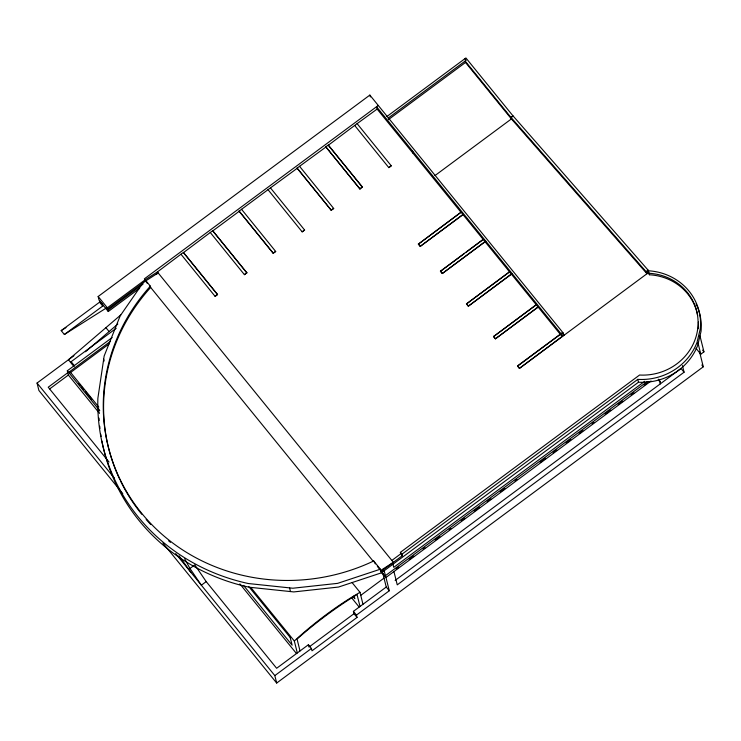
<?xml version="1.0" encoding="UTF-8"?>
<svg xmlns="http://www.w3.org/2000/svg" width="741" height="741" viewBox="0 0 741 741"><rect width="100%" height="100%" fill="white"/><g stroke="black" fill="none" stroke-linecap="round" stroke-linejoin="round"><path stroke-width="1.11" d="M99.572 302.171L99.526 300.827L102.684 304.708L102.73 306.052L64.356 334.506L61.197 330.616L99.572 302.171L102.73 306.052M660.185 384.014L659.962 381.3L658.23 379.16M297.308 652.96L294.325 640.993L299.457 636.352A124.553 38.412 -39.1 0 1 359.996 592.309L352.012 582.491M120.737 314.981L68.459 359.755L74.146 366.749M85.474 351.771L117.8 324.086M139.632 288.268L108.279 311.507L99.081 300.198L98.155 296.502L369.852 95.089L563.29 333.089L563.818 335.21L519.413 368.388L648.94 272.271M378.271 105.444L144.384 278.829L150.349 286.165L150.664 287.443A190.094 178.97 -14 0 0 119.903 479.668M108.279 311.507L107.352 307.821L145.162 279.783L120.19 315.833L104.157 356.023L97.868 398.343A200.987 189.224 -14 0 0 248.392 583.538L292.871 588.224L337.618 583.362L380.374 569.19L381.291 572.886L338.535 587.048L293.788 591.92L249.309 587.233A200.987 189.224 -14 0 1 101.897 440.988M180.971 254.228L183.407 252.412L217.548 294.575L215.112 296.381L180.971 254.228L157.379 271.966L144.708 280.098M210.268 232.507L212.713 230.692L246.855 272.845L244.41 274.661L210.268 232.507L183.462 252.625L217.548 294.575M239.111 211.12L241.557 209.314L275.698 251.468L273.253 253.283L239.111 211.12L273.253 253.283M268.02 189.687L270.465 187.881L304.607 230.034L302.161 231.85L268.02 189.687L241.557 209.314M297.113 168.124L299.559 166.308L333.7 208.471L331.255 210.277L297.113 168.124L331.255 210.277M325.827 146.838L328.272 145.032L362.358 186.973L359.969 189.001L325.827 146.838L359.969 189.001M354.67 125.451L357.116 123.645L391.257 165.799L388.812 167.614L354.67 125.451L328.319 145.245L362.414 187.186M246.855 272.845L212.769 230.905L239.167 211.333M297.169 168.337L270.465 187.881M325.873 147.051L299.559 166.308M462.856 214.788L420.24 246.382L418.396 244.113L461.069 212.222L562.076 336.507L561.548 334.386L376.53 106.732L377.113 109.075L357.116 123.645M107.667 309.09L144.56 281.747M107.936 310.155L142.985 284.173M156.388 274.235L158.157 272.929L145.486 281.061L147.431 283.451M386.876 116.541L465.904 57.955L513.087 116.004L511.049 117.513L465.153 61.049L465.505 62.466L511.401 118.931L646.967 273.735L646.032 271.595L511.031 117.439L513.068 115.939L648.06 270.085L648.69 271.512M388.071 118.199L466.191 60.29L464.903 58.696M388.423 119.616L465.505 62.466M122.784 493.682L38.903 390.479L37.05 383.041L73.943 355.689M71.618 363.636L71.136 361.701L116.207 328.291M99.526 413.376L68.376 375.048L67.311 370.778L112.16 337.525M67.792 372.714L48.221 387.219L109.02 462.023M68.635 372.399L110.548 341.305M109.177 343.861L70.163 372.806L69.839 371.51L98.803 407.096M49.693 388.895L68.376 375.048M217.502 294.362L215.112 296.381M246.799 272.642L244.41 274.661M273.197 253.07L275.698 251.468M331.208 210.064L333.7 208.471M359.913 188.788L362.358 186.973M434.976 175.58L511.401 118.931L511.031 117.439M418.396 244.113L461.069 212.222M420.24 246.382L462.912 214.492M485.846 241.251L442.303 273.531L440.46 271.262L483.132 239.371M440.46 271.262L464.542 253.403M466.395 252.033L483.076 239.667M442.303 273.531L484.975 241.64M512.198 273.651L468.331 306.172L466.487 303.903L509.475 271.78M466.487 303.903L509.438 272.058M468.331 306.172L511.318 274.05M538.003 307.246L495.396 338.832L493.552 336.571L536.215 304.69M493.552 336.571L536.16 304.977M495.396 338.832L538.059 306.95M206.202 581.602L201.357 585.205L189.955 568.477L194.809 564.883L206.202 581.602L276.643 668.28L308.395 644.744L311.424 648.477L312.007 650.811L357.032 617.438L356.449 615.095L353.411 611.362L386.246 587.029L382.93 573.747L385.968 577.48L389.284 590.762L356.449 615.095M519.413 368.388L517.514 365.906L560.233 334.237M517.57 366.119L560.177 334.534M646.032 271.595L648.06 270.085M561.548 334.386L563.29 333.089M697.661 315.444A53.926 50.768 -14 0 0 649.468 274.772L647.634 271.484L648.57 270.789A57.576 54.204 -14 0 1 700.319 328.643L696.975 342.574A57.576 54.204 -14 0 1 637.797 379.364L401.9 554.24L402.27 555.731L380.957 571.533M402.27 555.731L400.372 552.36L639.585 375.02A53.926 50.768 -14 0 0 697.883 327.226A53.926 50.768 -14 0 0 649.097 273.29L647.634 271.484M391.841 560.446L400.742 553.842M381.291 572.886L638.51 382.208A57.576 54.204 -14 0 0 697.679 345.417L701.023 331.486A57.576 54.204 -14 0 0 696.058 303.866M644.818 381.235L393.758 567.347L392.674 562.993M385.413 575.674L647.254 381.569M360.886 595.255L384.097 578.045M396.166 569.097L398.954 567.032M409.171 559.464L413.811 556.019M423.102 549.137L424.954 547.756M435.171 540.189L439.821 536.743M449.102 529.861L450.963 528.481M461.171 520.914L464.885 518.154M474.175 511.271L479.751 507.14M487.18 501.638L490.894 498.878M500.175 491.996L504.816 488.56M515.032 480.983L516.894 479.612M540.106 462.393L545.682 458.271M553.11 452.76L556.824 450.009M566.105 443.118L570.755 439.682M579.11 433.485L582.824 430.734M592.115 423.843L593.967 422.472M605.11 414.21L610.686 410.079M618.114 404.567L622.755 401.131M631.11 394.934L633.898 392.869M644.114 385.292L648.755 381.856M381.513 572.172L385.885 577.545L651.061 380.967M395.148 580.425L681.044 368.49L684.073 372.223L397.25 584.853L393.943 571.57M695.938 348.214L700.782 354.179L703.95 351.836L699.967 335.877L699.356 336.331L699.745 336.812M308.978 647.078L353.994 613.705L353.411 611.362M699.476 351.53L703.283 366.795L276.68 683.045L274.828 675.607L311.424 648.477M61.197 330.616L65.986 327.587M64.356 334.506L106.509 307.885M658.49 380.226L659.527 381.17L659.258 380.105M561.817 332.561L564.105 335.164M702.561 350.132L703.95 351.836M701.829 365.007L703.283 366.795M377.113 109.075L461.124 212.435M418.341 243.9L420.184 246.169M440.404 271.049L442.247 273.318M493.497 336.358L495.34 338.618M517.514 365.906L519.358 368.175M466.432 303.69L468.275 305.959M400.372 552.36L401.9 554.24M157.379 271.966L393.369 562.326L380.689 570.468L377.354 566.365M150.349 286.165A190.094 178.97 -14 0 0 141.429 512.976A190.094 178.97 -14 0 0 373.705 560.983L380.374 569.19M149.367 285.85L373.297 561.363M375.354 563.901L373.705 560.983M381.939 572.089L383.384 573.877M381.995 572.302L383.44 574.09M386.246 587.029L389.284 590.762M353.374 596.94L354.828 598.728L354.105 595.829M351.845 598.052L359.135 607.018M98.155 296.502L107.352 307.821M353.994 613.705L357.032 617.438M99.572 301.411L102.73 305.301M105.926 327.661L109.084 331.551M71.136 361.701L74.295 365.591M250.791 587.437L294.325 640.993M248.856 586.677L290.491 637.834M243.511 585.381L292.13 645.207L290.222 637.566M78.852 383.486L80.297 385.264M81.751 387.052L83.918 389.72M85.372 391.498L91.884 399.51M67.311 370.778L99.748 410.681M239.852 583.889L296.437 653.506M37.05 383.041L114.281 478.056M175.645 553.564L274.828 675.607M162.9 543.042L276.68 683.045M178.961 555.713L190.928 572.367M184.694 558.807L189.955 568.477M697.865 342.481L700.782 354.179M682.424 365.582L684.073 372.223M649.097 273.29L649.468 274.772M659.962 381.3L660.222 382.356M637.797 379.364L638.51 382.208M412.598 151.108L413.182 153.443M391.257 165.799L388.812 167.614M369.852 95.089L370.315 96.932M304.607 230.034L302.161 231.85M384.088 570.357L385.885 577.545M359.996 592.309L362.979 604.276M360.006 606.481L357.042 594.578A139.206 42.932 -39.1 0 0 297.058 639.048L300.022 650.941M308.395 644.744L308.784 646.3M289.564 587.872L290.491 591.568M103.684 359.172L104.148 361.015M101.091 436.477A200.987 189.224 -14 0 1 100.73 434.198M99.961 428.493A200.987 189.224 -14 0 1 99.702 426.195M99.192 420.443A200.987 189.224 -14 0 1 99.035 418.137M98.785 412.376A200.987 189.224 -14 0 1 98.72 408.921M170.495 542.338A190.094 178.97 -14 0 1 168.689 540.911M150.812 524.554A190.094 178.97 -14 0 1 146.162 519.469M141.744 514.254A190.094 178.97 -14 0 1 120.385 480.687M698.411 322.048A53.926 50.768 -14 0 1 698.254 328.717"/></g></svg>
